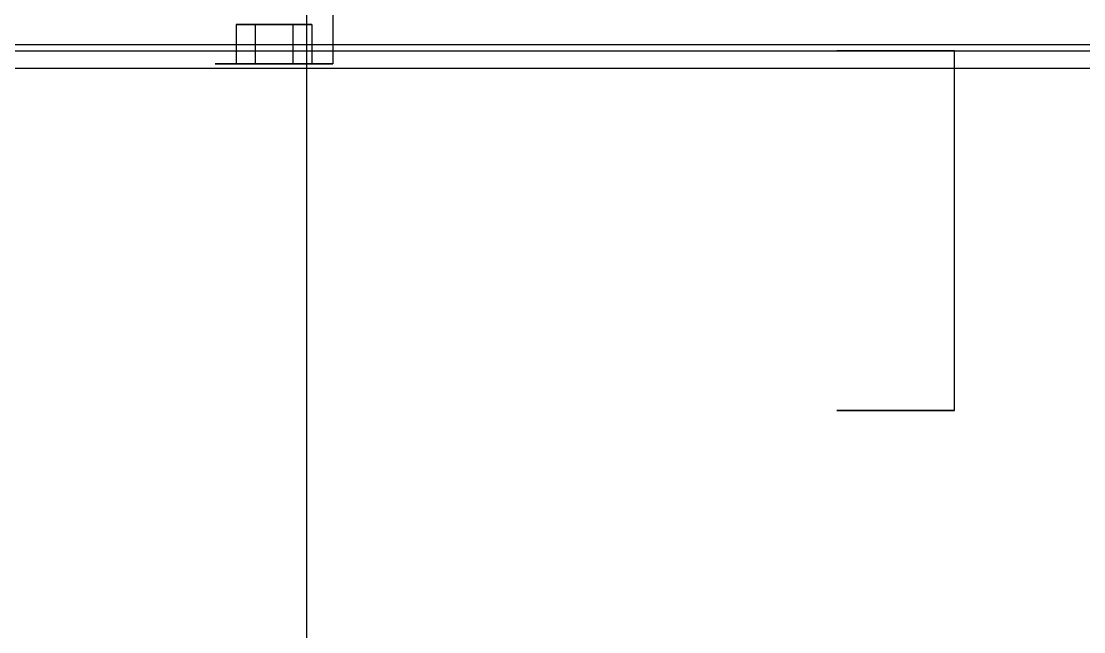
# Model space of a CAD drawing. Header units: millimetres. Extents: x -201 to 3037, y -406 to 3230.
# Drawn here: x 166.4 to 328.8, y 1243.2 to 1336.5 of the extents above; entities that cross this region are included whole.
import ezdxf

# ---------------------------------------------------------------- set-up
doc = ezdxf.new("R2010")
doc.units = ezdxf.units.MM
doc.layers.add('HIDDEN', color=8, linetype='Continuous')

msp = doc.modelspace()

# ---------------------------------------------------------------- linework, layer by layer
at = {"layer": 'HIDDEN'}
for points in [[(210, 1132), (210, 1342)], [(210, 1132), (210, 1342)], [(210, 1177), (210, 1342)], [(210, 1132), (210, 1342)], [(214, 1342), (214, 1330)], [(202.11, 1336), (199.23, 1336)], [(199.23, 1336), (199.23, 1330)], [(199.23, 1336), (202.11, 1336)], [(207.89, 1336), (202.11, 1336)], [(202.11, 1336), (202.11, 1330)], [(202.11, 1336), (202.11, 1330)], [(202.11, 1336), (207.89, 1336)], [(207.89, 1336), (207.89, 1330)], [(207.89, 1336), (207.89, 1330)], [(207.89, 1336), (210.77, 1336)], [(210.77, 1336), (207.89, 1336)], [(210.77, 1336), (210.77, 1330)], [(10, 1332), (1230, 1332)], [(10, 1332), (1230, 1332)], [(10, 1332), (1230, 1332)], [(10, 1332), (1230, 1332)], [(1140, 1332.9), (90, 1332.9)], [(1140, 1332.9), (90, 1332.9)], [(309, 1332), (308.77, 1332), (308.11, 1332), (307.04, 1332), (305.61, 1332), (303.9, 1332), (302, 1332), (300, 1332), (298, 1332), (296.1, 1332), (294.39, 1332), (292.96, 1332), (291.89, 1332), (291.23, 1332), (291, 1332)], [(291, 1332), (291.23, 1332), (291.89, 1332), (292.96, 1332), (294.39, 1332), (296.1, 1332), (298, 1332), (300, 1332), (302, 1332), (303.9, 1332), (305.61, 1332), (307.04, 1332), (308.11, 1332), (308.77, 1332), (309, 1332)], [(309, 1277), (309, 1332)], [(214, 1330), (213.77, 1330), (213.11, 1330), (212.04, 1330), (210.61, 1330), (208.9, 1330), (207, 1330), (205, 1330), (203, 1330), (201.1, 1330), (199.39, 1330), (197.96, 1330), (196.89, 1330), (196.23, 1330), (196, 1330)], [(196, 1330), (196.23, 1330), (196.89, 1330), (197.96, 1330), (199.39, 1330), (201.1, 1330), (203, 1330), (205, 1330), (207, 1330), (208.9, 1330), (210.61, 1330), (212.04, 1330), (213.11, 1330), (213.77, 1330), (214, 1330)], [(199.23, 1330), (202.11, 1330)], [(202.11, 1330), (199.23, 1330)], [(202.11, 1330), (207.89, 1330)], [(207.89, 1330), (202.11, 1330)], [(210.77, 1330), (207.89, 1330)], [(207.89, 1330), (210.77, 1330)], [(1140, 1329.3), (90, 1329.3)], [(1140, 1329.3), (90, 1329.3)], [(309, 1277), (308.77, 1277), (308.11, 1277), (307.04, 1277), (305.61, 1277), (303.9, 1277), (302, 1277), (300, 1277), (298, 1277), (296.1, 1277), (294.39, 1277), (292.96, 1277), (291.89, 1277), (291.23, 1277), (291, 1277)], [(291, 1277), (291.23, 1277), (291.89, 1277), (292.96, 1277), (294.39, 1277), (296.1, 1277), (298, 1277), (300, 1277), (302, 1277), (303.9, 1277), (305.61, 1277), (307.04, 1277), (308.11, 1277), (308.77, 1277), (309, 1277)]]:
    msp.add_lwpolyline(points, dxfattribs=at)

doc.saveas('drawing.dxf')
